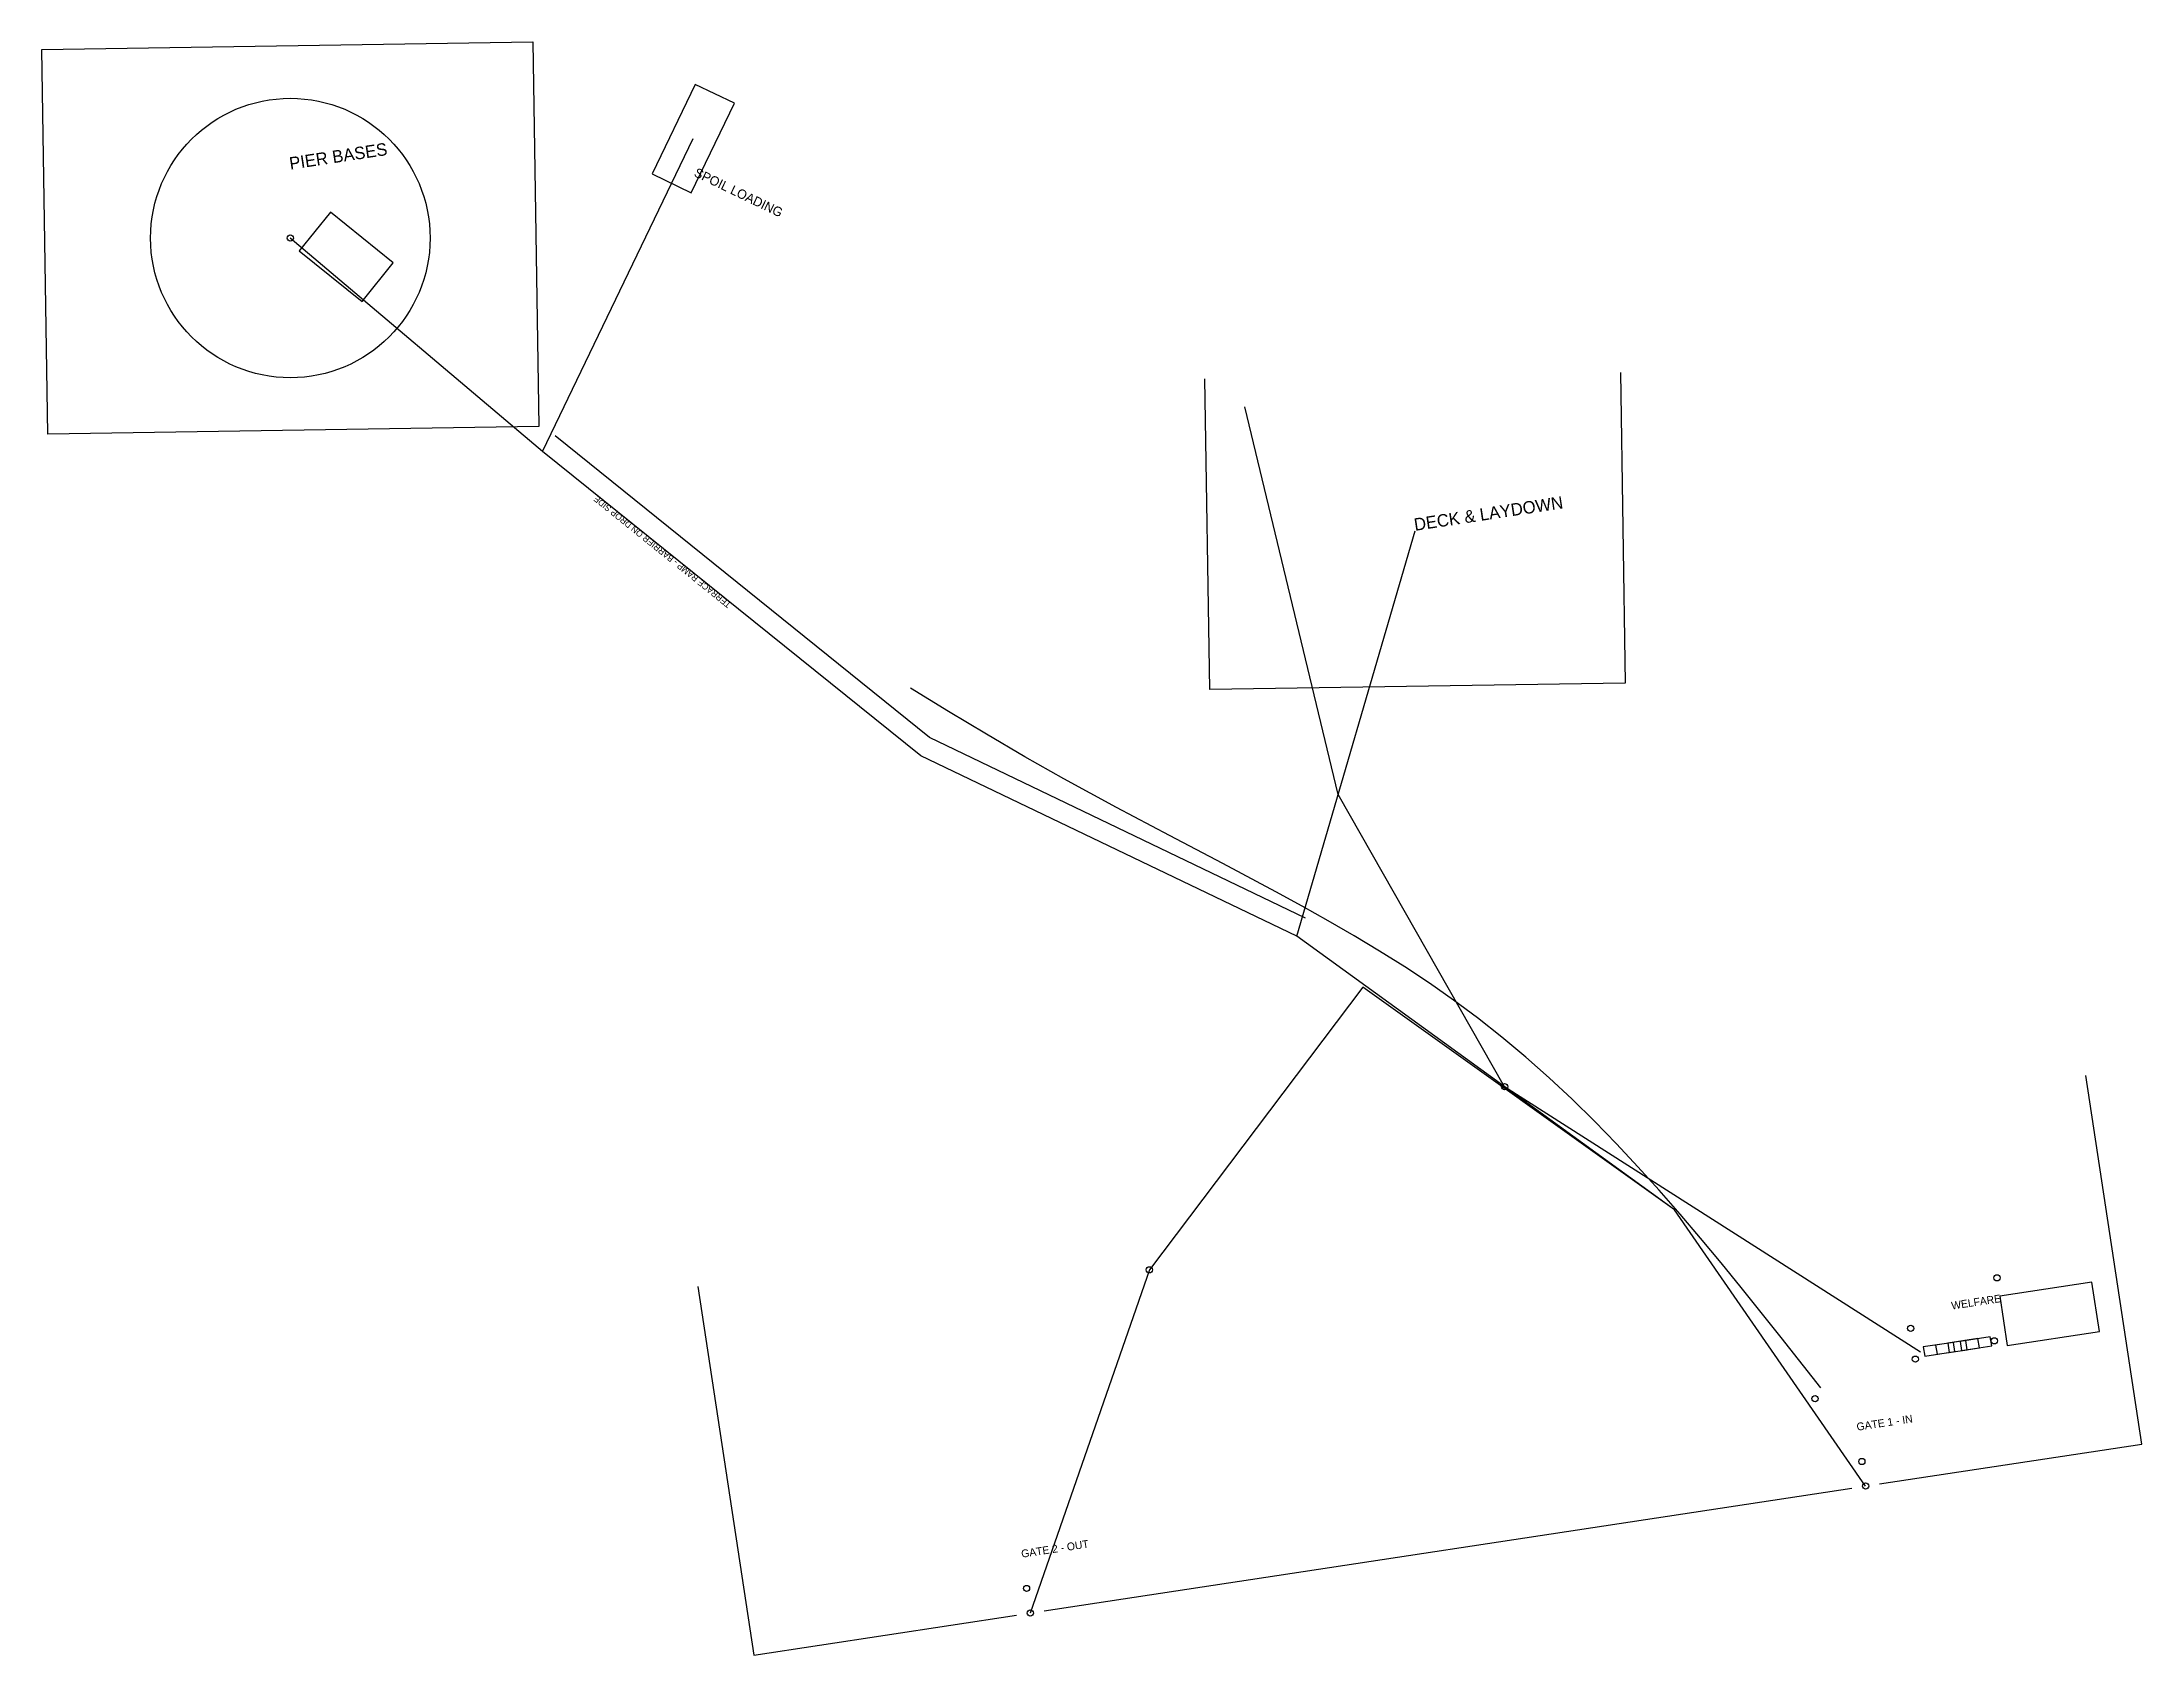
# Model space of a CAD drawing. Extents: x 475292 to 475968, y 305566 to 306085.
import ezdxf

# ---------------------------------------------------------------- set-up
doc = ezdxf.new("R2010")
doc.units = 0
for name, color, linetype in [('EX_DRAINAGE', 4, 'Continuous'), ('TW_BARRIER', 1, 'Continuous'), ('TW_CAR PARK', 160, 'Continuous'), ('TW_CRANE RADIUS', 1, 'Continuous'), ('TW_EXCLUSION ZONE', 1, 'Continuous'), ('TW_HAUL ROAD', 30, 'Continuous'), ('TW_HAUL ROAD ONE WAY', 30, 'Continuous'), ('TW_HERAS', 8, 'Continuous'), ('TW_HOARDING 2.4m', 5, 'Continuous'), ('TW_LOADING BAY', 40, 'Continuous'), ('TW_PED ROUTE', 3, 'Continuous'), ('TW_SYMBOLS', 7, 'Continuous'), ('TW_WELFARE', 140, 'Continuous'), ('Z_TEXT', 7, 'Continuous')]:
    doc.layers.add(name, color=color, linetype=linetype)

# ---------------------------------------------------------------- blocks, each defined once
blk = doc.blocks.new('GATE')
blk.add_circle((0, 0), 1)
blk = doc.blocks.new('MARSHAL')
blk.add_circle((0, 0), 1)
blk = doc.blocks.new('SPEED_5')
blk.add_circle((0, 0), 1)
blk = doc.blocks.new('WHEEL_WASH')
blk.add_circle((0, 0), 1)
blk = doc.blocks.new('MOBILE_CRANE')
blk.add_circle((0, 0), 1)
blk = doc.blocks.new('FIRST_AID')
blk.add_circle((0, 0), 1)
blk = doc.blocks.new('FIRE_POINT')
blk.add_circle((0, 0), 1)
blk = doc.blocks.new('TOILETS')
blk.add_circle((0, 0), 1)
blk = doc.blocks.new('ASSEMBLY')
blk.add_circle((0, 0), 1)
blk = doc.blocks.new('PED_CROSSING')
blk.add_circle((0, 0), 1)

msp = doc.modelspace()

# ---------------------------------------------------------------- linework, layer by layer
at = {"layer": 'EX_DRAINAGE'}
msp.add_lwpolyline([(475865.1, 305651.68), (475852.33, 305667.91), (475839.46, 305684.01), (475832.96, 305691.97), (475826.39, 305699.86), (475819.75, 305707.64), (475813.02, 305715.32), (475806.19, 305722.87), (475799.25, 305730.28), (475792.18, 305737.53), (475784.97, 305744.61), (475777.61, 305751.49), (475770.09, 305758.17), (475762.39, 305764.63), (475754.5, 305770.85), (475746.86, 305776.51), (475739.05, 305781.96), (475731.1, 305787.22), (475723.01, 305792.32), (475714.8, 305797.27), (475706.5, 305802.1), (475698.11, 305806.81), (475689.64, 305811.45), (475672.58, 305820.53), (475655.42, 305829.51), (475638.3, 305838.54), (475621.34, 305847.79), (475608.86, 305854.9), (475596.51, 305862.17), (475584.23, 305869.54), (475572, 305876.96)], dxfattribs=at)
at = {"layer": 'TW_BARRIER'}
msp.add_lwpolyline([(475699.21, 305802.98), (475578.12, 305861.07), (475457.61, 305958.3)], dxfattribs=at)
at = {"layer": 'TW_CAR PARK'}
msp.add_lwpolyline([(475925.11, 305665.36), (475954.77, 305669.87), (475952.36, 305685.68), (475922.7, 305681.17)], close=True, dxfattribs=at)
at = {"layer": 'TW_CRANE RADIUS'}
msp.add_circle((475372.35, 306021.97), 45, dxfattribs=at)
at = {"layer": 'TW_EXCLUSION ZONE'}
msp.add_lwpolyline([(475405.49, 306014.04), (475385.24, 306030.35), (475375.21, 306017.89), (475395.46, 306001.58), (475405.49, 306014.04)], close=True, dxfattribs=at)
at = {"layer": 'TW_HAUL ROAD'}
for points in [[(475453.53, 305953.24), (475502.05, 306054.01)], [(475879.5, 305620.05), (475818.02, 305709), (475696.39, 305797.12), (475575.3, 305855.21), (475453.53, 305953.24), (475372.35, 306021.97)], [(475696.39, 305797.12), (475734.43, 305927.66)]]:
    msp.add_lwpolyline(points, dxfattribs=at)
at = {"layer": 'TW_HAUL ROAD ONE WAY'}
msp.add_lwpolyline([(475818.02, 305709), (475717.63, 305780.76), (475648.92, 305689.69), (475610.57, 305579.17)], dxfattribs=at)
at = {"layer": 'TW_HERAS'}
msp.add_lwpolyline([(475292.4, 306082.67), (475450.39, 306085.11), (475452.3, 305961.26), (475294.31, 305958.82)], close=True, dxfattribs=at)
msp.add_lwpolyline([(475800.53, 305978.71), (475802.08, 305878.67), (475668.34, 305876.6), (475666.79, 305976.64)], dxfattribs=at)
at = {"layer": 'TW_HOARDING 2.4m'}
for points in [[(475883.95, 305620.73), (475968.47, 305633.58), (475950.44, 305752.22)], [(475503.56, 305684.28), (475521.59, 305565.64), (475606.12, 305578.49)], [(475615.02, 305579.84), (475875.05, 305619.38)]]:
    msp.add_lwpolyline(points, dxfattribs=at)
at = {"layer": 'TW_LOADING BAY'}
msp.add_lwpolyline([(475501.42, 306036.55), (475515.3, 306065.39), (475502.69, 306071.46), (475488.81, 306042.63)], close=True, dxfattribs=at)
at = {"layer": 'TW_PED ROUTE'}
msp.add_lwpolyline([(475897.21, 305663.21), (475763.29, 305748.65), (475709.71, 305842.81), (475679.66, 305967.66)], dxfattribs=at)
at = {"layer": 'TW_WELFARE'}
for points in [[(475908.21, 305663.36), (475907.76, 305666.33), (475898.07, 305664.86), (475898.52, 305661.89)], [(475912.17, 305663.97), (475911.72, 305666.93), (475902.03, 305665.46), (475902.48, 305662.49)], [(475916.12, 305664.57), (475915.67, 305667.53), (475905.98, 305666.06), (475906.43, 305663.09)], [(475920.08, 305665.17), (475919.62, 305668.13), (475909.94, 305666.66), (475910.39, 305663.69)]]:
    msp.add_lwpolyline(points, close=True, dxfattribs=at)

# ---------------------------------------------------------------- block references
at = {"layer": 'TW_SYMBOLS'}
for name, p, rotation in [('MOBILE_CRANE', (475372.35, 306021.97), 0.8840066562372121), ('PED_CROSSING', (475763.29, 305748.65), 234.07553123799886), ('WHEEL_WASH', (475648.92, 305689.69), -217.02941184363988), ('SPEED_5', (475863.22, 305648.22), 8.644760059721362), ('MARSHAL', (475878.29, 305627.96), 8.644760059721362), ('GATE', (475879.5, 305620.05), 8.644760059721362), ('MARSHAL', (475609.37, 305587.08), 8.644760059721362), ('GATE', (475610.57, 305579.17), 8.644760059721362)]:
    msp.add_blockref(name, p, dxfattribs=dict(at, rotation=rotation))
for name, p in [('ASSEMBLY', (475921.8, 305687.11)), ('FIRST_AID', (475894.03, 305670.82)), ('TOILETS', (475920.94, 305666.82)), ('FIRE_POINT', (475895.53, 305660.93))]:
    msp.add_blockref(name, p, dxfattribs=at)

# ---------------------------------------------------------------- texts
at = {"layer": 'Z_TEXT'}
for s, height, rotation, p in [('PIER BASES', 4, 8.64476, (475372.35, 306043.97)), ('SPOIL LOADING', 3, -25.71024, (475502.05, 306042.01)), ('TERRACE RAMP - BARRIER ON DROP SIDE', 2, 141.16532, (475514.42, 305904.22)), ('DECK & LAYDOWN', 4, 8.64476, (475734.43, 305927.66)), ('WELFARE', 2.5, 8.64476, (475907.27, 305676.88)), ('GATE 1 - IN', 2.5, 8.64476, (475876.79, 305637.85)), ('GATE 2 - OUT', 2.5, 8.64476, (475607.86, 305596.97))]:
    msp.add_text(s, height=height, rotation=rotation, dxfattribs=at).set_placement(p)

doc.saveas('drawing.dxf')
